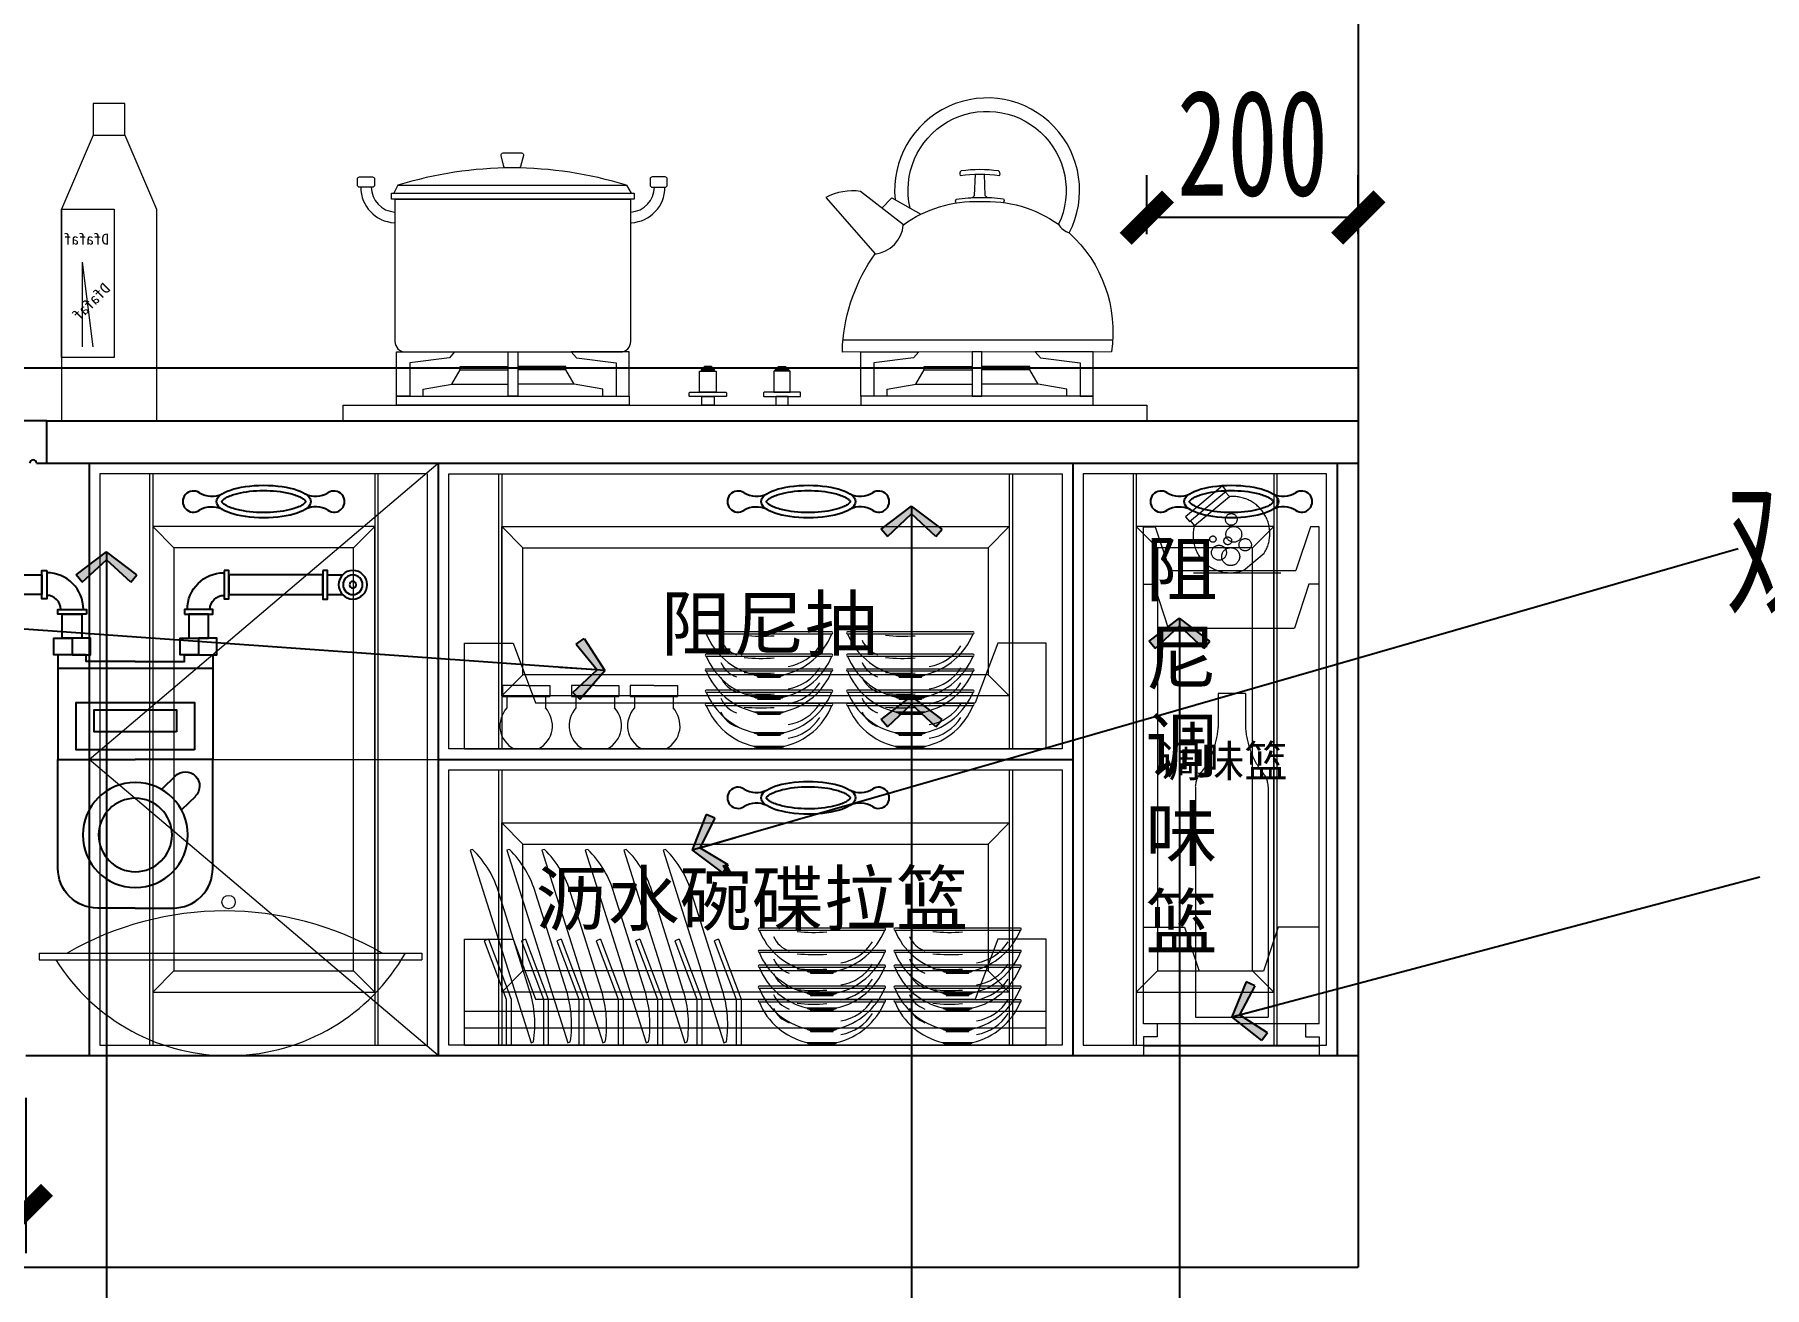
# Model space of a CAD drawing. Header units: millimetres. Extents: x 3104083 to 3173399, y -3165492 to -3044687.
# Drawn here: x 3120496 to 3122132, y -3101017 to -3099832 of the extents above; entities that cross this region are included whole.
import ezdxf

# ---------------------------------------------------------------- set-up
doc = ezdxf.new("R2010")
doc.units = ezdxf.units.MM
doc.header["$LTSCALE"] = 500
doc.header["$MEASUREMENT"] = 0
doc.header["$PDMODE"] = 2
doc.linetypes.add('ACAD_ISO03W100', pattern=[30, 12, -18])
doc.linetypes.add('DASHDOTX2', pattern=[50.8, 25.4, -12.7, 0, -12.7])
doc.layers.get('0').update_dxf_attribs({"linetype": 'CONTINUOUS'})
doc.layers.get('DEFPOINTS').update_dxf_attribs({"linetype": 'CONTINUOUS'})
for name, color, linetype in [('D-节点尺寸', 5, 'CONTINUOUS'), ('W-基础引线', 35, 'CONTINUOUS'), ('ZB_厨柜', 7, 'CONTINUOUS'), ('台面', 4, 'CONTINUOUS'), ('柜体', 2, 'CONTINUOUS')]:
    doc.layers.add(name, color=color, linetype=linetype)
for name, color, linetype, lineweight in [('填充', 47, 'CONTINUOUS', 0), ('墙体', 6, 'CONTINUOUS', 25), ('电器', 85, 'CONTINUOUS', 15), ('辅助线', 252, 'CONTINUOUS', 13)]:
    doc.layers.add(name, color=color, linetype=linetype, lineweight=lineweight)
doc.styles.add('DIM', font='SimSun.ttf', dxfattribs={"width": 0.7})
doc.styles.add('STYLE1', font='SimSun.ttf')
doc.styles.add('ZB_宋体', font='SimSun.ttf', dxfattribs={"height": 80})
doc.dimstyles.new('40', dxfattribs={"dimscale": 40, "dimtxt": 2.5, "dimasz": 1, "dimexe": 1, "dimexo": 1, "dimgap": 0.5, "dimtad": 1, "dimdec": 0, "dimzin": 0, "dimdsep": 46, "dimtxsty": 'DIM', "dimblk": 'ARCHTICK', "dimcen": 0, "dimclrd": 5, "dimclre": 5, "dimclrt": 35, "dimadec": 0, "dimazin": 0, "dimtfac": 0.5, "dimtdec": 0, "dimtix": 1, "dimtmove": 2, "dimatfit": 2, "dimldrblk": 'A', "dimfxl": 0, "dimtolj": 1, "dimtzin": 0, "dimlwd": -1, "dimlwe": -1, "dimarcsym": 0})
doc.dimstyles.new('基础引线', dxfattribs={"dimtxt": 3, "dimasz": 0.7, "dimexe": 2, "dimexo": 6, "dimgap": 1, "dimtad": 1, "dimdec": 0, "dimdsep": 46, "dimtxsty": 'Standard', "dimblk1": 'A', "dimblk2": 'A', "dimsah": 1, "dimcen": 3, "dimdle": 200, "dimclrd": 256, "dimclre": 256, "dimclrt": 2, "dimadec": 0, "dimazin": 0, "dimtfac": 1, "dimtdec": 0, "dimtix": 1, "dimtmove": 1, "dimatfit": 3, "dimldrblk": 'A', "dimfxl": 0, "dimtvp": 1, "dimtolj": 1, "dimtzin": 0, "dimarcsym": 0})

# ---------------------------------------------------------------- blocks, each defined once
blk = doc.blocks.new('双灶具立面')
at = {"layer": '电器'}
for p, q in [((216302.5, -105478.6), (216298.7, -105486.2)), ((216302.5, -105478.6), (216518.5, -105478.6)), ((216518.5, -105478.6), (216523, -105486.2)), ((216299.6, -105491.9), (216299.6, -105626.2)), ((216299.6, -105491.9), (216522.7, -105491.9)), ((216522.7, -105626.2), (216522.7, -105491.9)), ((216760.1, -105500.3), (216769.6, -105490.5)), ((216769.6, -105490.5), (216797, -105506)), ((216723.4, -105624.8), (216977.5, -105624.8)), ((216309.6, -105636.2), (216512.7, -105636.2)), ((216353.3, -105666.7), (216406.6, -105666.7)), ((216469.1, -105666.7), (216415.8, -105666.7)), ((216792.2, -105666.7), (216845.5, -105666.7)), ((216908, -105666.7), (216854.6, -105666.7))]:
    blk.add_line(p, q, dxfattribs=at)
for points in [[(216786.7, -105500.2, -1.405435), (216927.1, -105515.6, 0.16979), (216937.3, -105523.7, 1.338865), (216772.6, -105492.2, 1.385235)], [(216845.6, -105490.4, 0.05089), (216847.7, -105488.5), (216848.5, -105468.2)], [(216859.7, -105490.2, -0.046424), (216857.8, -105488.5), (216857, -105468.2)], [(216780.4, -105516.1), (216739.9, -105484.5, 0.158704), (216707.2, -105490.2), (216753.6, -105543.6)], [(216780.4, -105516.1, -0.168283), (216852.7, -105494.1, -0.168061), (216927.1, -105515.6, -0.168061)], [(216830.5, -105495.4, -0.40785), (216830.5, -105491.8, -0.035387), (216852.7, -105490.2, -0.037521), (216875, -105491.4, -0.40785), (216875, -105495)], [(216937.3, -105523.7, -0.251111), (216977.1, -105636, -0.251111)], [(216977.1, -105636), (216723, -105636.3), (216723, -105629.6, -0.137974), (216753.6, -105543.6)]]:
    blk.add_lwpolyline(points, format="xyb", dxfattribs=at)
for points in [[(216401.9, -105448.1), (216419.3, -105448.1, -0.493574), (216421.3, -105450.7), (216418.5, -105460.8, -0.339069), (216416.6, -105462.3), (216404.4, -105462.3, -0.344102), (216402.5, -105460.8), (216400, -105450.6, -0.487982)], [(216871.4, -105469.5, 0.402537), (216870.3, -105465.1, 0.067385), (216835.2, -105465.1, 0.402537), (216834.1, -105469.5, -0.07149)], [(216266.2, -105470.8), (216278.4, -105470.8, -0.414214), (216280.4, -105472.8), (216280.4, -105478.5, -0.414214), (216278.4, -105480.5), (216266.2, -105480.5, -0.414214), (216264.2, -105478.5), (216264.2, -105472.8, -0.414214)], [(216555.1, -105470.8), (216542.9, -105470.8, 0.414214), (216540.9, -105472.8), (216540.9, -105478.5, 0.414214), (216542.9, -105480.5), (216555.1, -105480.5, 0.414214), (216557.1, -105478.5), (216557.1, -105472.8, 0.414214)], [(216578.9, -105674.3), (216612.1, -105674.3, -0.414214), (216613.1, -105675.3), (216613.1, -105677.5, -0.414214), (216612.1, -105678.5), (216578.9, -105678.5, -0.414214), (216577.9, -105677.5), (216577.9, -105675.3, -0.414214)], [(216682.3, -105674.3), (216649.1, -105674.3, 0.414214), (216648.1, -105675.3), (216648.1, -105677.5, 0.414214), (216649.1, -105678.5), (216682.3, -105678.5, 0.414214), (216683.3, -105677.5), (216683.3, -105675.3, 0.414214)]]:
    blk.add_lwpolyline(points, format="xyb", close=True, dxfattribs=at)
for points in [[(216296.4, -105486.2), (216525.9, -105486.2), (216525.9, -105491.9), (216296.4, -105491.9)], [(216406.6, -105636.2), (216415.8, -105636.2), (216415.8, -105678), (216406.6, -105678)], [(216589.3, -105653.3), (216601.9, -105653.3), (216598.9, -105650), (216592.3, -105650)], [(216672, -105653.3), (216659.3, -105653.3), (216662.3, -105650), (216669, -105650)], [(216854.6, -105636.2), (216845.5, -105636.2), (216845.5, -105678), (216854.6, -105678)], [(216587.8, -105654.3), (216603.4, -105654.3), (216603.4, -105674.3), (216587.8, -105674.3)], [(216589.3, -105654.3), (216601.9, -105654.3), (216601.9, -105653.3), (216589.3, -105653.3)], [(216673.4, -105654.3), (216657.9, -105654.3), (216657.9, -105674.3), (216673.4, -105674.3)], [(216672, -105654.3), (216659.3, -105654.3), (216659.3, -105653.3), (216672, -105653.3)], [(216301.2, -105678), (216521.1, -105678), (216521.1, -105686.5), (216301.2, -105686.5)], [(216589.8, -105678.5), (216601.4, -105678.5), (216601.4, -105686.5), (216589.8, -105686.5)], [(216671.4, -105678.5), (216659.9, -105678.5), (216659.9, -105686.5), (216671.4, -105686.5)], [(216960, -105678), (216740.1, -105678), (216740.1, -105686.5), (216960, -105686.5)], [(216250.6, -105686.5), (217010.6, -105686.5), (217010.6, -105701.4), (216250.6, -105701.4)]]:
    blk.add_lwpolyline(points, close=True, dxfattribs=at)
for points in [[(216301.2, -105678), (216301.2, -105636.2), (216356.1, -105636.2), (216351.2, -105641.7), (216313.6, -105646.5), (216313.6, -105678), (216301.2, -105678)], [(216361.2, -105653), (216361.2, -105650), (216406.6, -105650)], [(216406.6, -105639.9), (216406.6, -105636.2), (216415.8, -105636.2), (216415.8, -105639.9), (216415.8, -105675.8)], [(216461.2, -105653), (216461.2, -105650), (216415.8, -105650)], [(216521.1, -105678), (216521.1, -105636.2), (216466.2, -105636.2), (216471.2, -105641.7), (216508.7, -105646.5), (216508.7, -105678), (216521.1, -105678)], [(216740.1, -105678), (216740.1, -105636.2), (216795, -105636.2), (216790.1, -105641.7), (216752.5, -105646.5), (216752.5, -105678), (216740.1, -105678)], [(216800.1, -105653), (216800.1, -105650), (216845.5, -105650)], [(216854.6, -105639.9), (216854.6, -105636.2), (216845.5, -105636.2), (216845.5, -105639.9), (216845.5, -105675.8)], [(216900.1, -105653), (216900.1, -105650), (216854.6, -105650)], [(216960, -105678), (216960, -105636.2), (216905.1, -105636.2), (216910.1, -105641.7), (216947.6, -105646.5), (216947.6, -105678), (216960, -105678)], [(216326.2, -105678), (216326.2, -105671.5), (216353.3, -105666.7), (216361.2, -105653), (216406.6, -105653)], [(216496.2, -105678), (216496.2, -105671.5), (216469.1, -105666.7), (216461.2, -105653), (216415.8, -105653)], [(216765.1, -105678), (216765.1, -105671.5), (216792.2, -105666.7), (216800.1, -105653), (216845.5, -105653)], [(216935.1, -105678), (216935.1, -105671.5), (216908, -105666.7), (216900.1, -105653), (216854.6, -105653)]]:
    blk.add_lwpolyline(points, dxfattribs=at)
for centre, radius, start, end in [((216410.5, -105827), 364.7, 72.7789, 107.2211), ((216300.8, -105480.6), 33.5, 179.7296, 267.0806), ((216300.8, -105480.5), 23.5, 179.8175, 267.062), ((216521.5, -105480.5), 23.5, 272.938, 0.1825), ((216521.5, -105480.6), 33.5, 272.9194, 0.2704), ((216750, -105513.4), 30.5, 276.759, 354.9341), ((216309.6, -105626.2), 10, 180, 270), ((216512.7, -105626.2), 10, 270, 0)]:
    blk.add_arc(centre, radius, start, end, dxfattribs=at)
blk = doc.blocks.new('182')
at = {"layer": 'ZB_厨柜', "color": 253}
for centre, radius, start, end in [((71329.5, -32480.6), 10, 55.1094, 304.8906), ((71346.9, -32452.8), 22.8, 239.4342, 295.2951), ((71445.2, -32452.8), 22.8, 244.7079, 300.5688), ((71462.5, -32480.6), 10, 234.9056, 124.8807), ((71346.9, -32508.5), 22.8, 64.7049, 120.5658), ((71445.2, -32508.4), 22.8, 59.4372, 115.298)]:
    blk.add_arc(centre, radius, start, end, dxfattribs=at)
blk.add_ellipse((71396, -32480.6), major_axis=(-44.6, 0), ratio=0.345562, dxfattribs=at)
blk.add_open_spline([(71356.4, -32480.6), (71356.4, -32480.6), (71356.4, -32480.7), (71356.4, -32480.8), (71356.5, -32480.9), (71356.7, -32481.3), (71356.8, -32481.5), (71357.3, -32482), (71357.5, -32482.3), (71358.6, -32483.2), (71359.5, -32483.8), (71361.9, -32485.1), (71363.4, -32485.8), (71366.6, -32487), (71368.5, -32487.6), (71372.5, -32488.6), (71374.6, -32489.1), (71380.7, -32490.1), (71384.9, -32490.6), (71393.4, -32491.1), (71397.8, -32491.1), (71406.4, -32490.7), (71410.6, -32490.2), (71418.3, -32489), (71421.8, -32488.1), (71426.8, -32486.5), (71428.6, -32485.8), (71431.5, -32484.4), (71432.7, -32483.7), (71434.2, -32482.6), (71434.6, -32482.2), (71435.2, -32481.5), (71435.4, -32481.2), (71435.6, -32480.9), (71435.6, -32480.8), (71435.7, -32480.6), (71435.7, -32480.6), (71435.7, -32480.6), (71435.7, -32480.5), (71435.6, -32480.4), (71435.6, -32480.2), (71435.3, -32479.9), (71435.2, -32479.7), (71434.7, -32479.2), (71434.5, -32478.9), (71433.4, -32478), (71432.4, -32477.3), (71429.9, -32476), (71428.5, -32475.3), (71425.1, -32474.1), (71423.2, -32473.5), (71419.1, -32472.5), (71416.9, -32472), (71410.7, -32471), (71406.5, -32470.6), (71397.9, -32470.1), (71393.5, -32470.1), (71384.9, -32470.6), (71380.8, -32471.1), (71373.1, -32472.4), (71369.6, -32473.3), (71364.7, -32474.9), (71363.1, -32475.6), (71360.3, -32476.9), (71359.2, -32477.6), (71357.8, -32478.7), (71357.4, -32479.1), (71356.8, -32479.8), (71356.6, -32480), (71356.5, -32480.4), (71356.4, -32480.5), (71356.4, -32480.6), (71356.4, -32480.6), (71356.4, -32480.6)], degree=3, knots=[0, 0, 0, 0, 0.09599, 0.09599, 0.19198, 0.19198, 0.28797, 0.28797, 0.38396, 0.38396, 0.56459, 0.56459, 0.74522, 0.74522, 0.92585, 0.92585, 1.10648, 1.10648, 1.409669, 1.409669, 1.712859, 1.712859, 2.016048, 2.016048, 2.319237, 2.319237, 2.516071, 2.516071, 2.712905, 2.712905, 2.839586, 2.839586, 2.966267, 2.966267, 3.06056, 3.06056, 3.154854, 3.154854, 3.249148, 3.249148, 3.343442, 3.343442, 3.437735, 3.437735, 3.532029, 3.532029, 3.714701, 3.714701, 3.897373, 3.897373, 4.080045, 4.080045, 4.262717, 4.262717, 4.567087, 4.567087, 4.871458, 4.871458, 5.175828, 5.175828, 5.480199, 5.480199, 5.672389, 5.672389, 5.86458, 5.86458, 5.989753, 5.989753, 6.114926, 6.114926, 6.208858, 6.208858, 6.283185, 6.283185, 6.283185, 6.283185], dxfattribs=at)
blk = doc.blocks.new('_ArchTick')
at = {"color": 0, "linetype": 'ByBlock', "const_width": 0.4}
blk.add_lwpolyline([(-0.5, -0.5), (0.5, 0.5)], dxfattribs=at)
blk = doc.blocks.new('*D1538')
at = {"layer": 'D-节点尺寸', "color": 5, "ltscale": 100}
for p, q in [((3120287.8, -3100837.5), (3120287.8, -3100984.3)), ((3120487.8, -3100837.5), (3120487.8, -3100984.3)), ((3120287.8, -3100944.3), (3120487.8, -3100944.3))]:
    blk.add_line(p, q, dxfattribs=at)
at = {"layer": 'DEFPOINTS', "color": 0, "ltscale": 100}
for p in [(3120287.8, -3100797.5), (3120487.8, -3100797.5), (3120487.8, -3100944.3)]:
    blk.add_point(p, dxfattribs=at)
at = {"layer": 'D-节点尺寸', "color": 5, "ltscale": 100, "xscale": 40, "yscale": 40, "zscale": 40, "rotation": 180}
blk.add_blockref('_ArchTick', (3120287.8, -3100944.3), dxfattribs=at)
at = {"layer": 'D-节点尺寸', "color": 5, "ltscale": 100, "xscale": 40, "yscale": 40, "zscale": 40}
blk.add_blockref('_ArchTick', (3120487.8, -3100944.3), dxfattribs=at)
at = {"layer": 'D-节点尺寸', "color": 35, "ltscale": 100, "insert": (3120387.8, -3100874.3), "char_height": 100, "attachment_point": 5, "style": 'DIM'}
blk.add_mtext('\\A1;200', dxfattribs=at)
blk = doc.blocks.new('A')
for p, q in [((-1.435, 1.148), (-1.09, 1.437)), ((-1.09, 1.437), (0, 0)), ((-1.435, 1.148), (-0.369, 0)), ((-0.369, 0), (-2.127, 0)), ((-1.435, -1.148), (-0.369, 0)), ((-1.09, -1.437), (0, 0)), ((-1.435, -1.148), (-1.09, -1.437))]:
    blk.add_line(p, q)
for points in [[(-1.435, 1.148), (-1.09, 1.437), (-0.369, 0), (0, 0)], [(-1.435, -1.148), (-1.09, -1.437), (-0.369, 0), (0, 0)]]:
    blk.add_solid(points)
blk = doc.blocks.new('A$C68F85FAD')
at = {"color": 251}
for p, q in [((4, 226.5), (150.4, 226.5)), ((39.3, 125), (52.4, 112.2)), ((20.4, 105.6), (33.5, 92.9))]:
    blk.add_line(p, q, dxfattribs=at)
for points in [[(17.3, 239.5), (0, 239.5), (0, 255), (17.3, 255)], [(17.3, 239.5), (34.7, 239.5), (34.7, 255), (17.3, 255)], [(137, 239.5), (119.7, 239.5), (119.7, 255), (137, 255)], [(137, 239.5), (154.4, 239.5), (154.4, 255), (137, 255)], [(21.2, 149.7), (133.2, 149.7), (133.2, 194.2), (21.2, 194.2)], [(38.4, 166.7), (116, 166.7), (116, 187.5), (38.4, 187.5)]]:
    blk.add_lwpolyline(points, close=True, dxfattribs=at)
for points in [[(77.2, 233), (30.6, 233), (30.6, 239.5), (4, 239.5), (4, 140.5), (77.2, 140.5)], [(77.2, 233), (123.7, 233), (123.7, 239.5), (150.4, 239.5), (150.4, 140.5), (77.2, 140.5)]]:
    blk.add_lwpolyline(points, dxfattribs=at)
for points in [[(77.2, 0), (41.5, 0, -0.414214), (4, 37.5), (4, 140.5)], [(77.2, 0), (112.9, 0, 0.414214), (150.4, 37.5), (150.4, 140.5)]]:
    blk.add_lwpolyline(points, format="xyb", dxfattribs=at)
for radius in [49.7, 34.7]:
    blk.add_circle((77.2, 69.1), radius, dxfattribs=at)
blk.add_arc((29.9, 115.3), 13.5, 45.6902, 225.6902, dxfattribs=at)
blk = doc.blocks.new('A$C0C50100C')
at = {"color": 251}
for points in [[(4.5, 41.4), (4.5, 14.4), (0, 14.4), (0, 41.4)], [(42, 0), (15, 0), (15, 4.5), (42, 4.5)]]:
    blk.add_lwpolyline(points, close=True, dxfattribs=at)
blk.add_lwpolyline([(42, 0), (15, 0)], dxfattribs=at)
for radius in [34.7, 13.3]:
    blk.add_arc((4.5, 4.5), radius, 0, 90, dxfattribs=at)
blk = doc.blocks.new('A$C724F52B9')
at = {"color": 251}
blk.add_line((16.1, 68.5), (66.1, 68.5), dxfattribs=at)
for points in [[(14.4, 68.5), (67.9, 68.5), (67.9, 78.8), (14.4, 78.8)], [(14.4, 10.3), (67.9, 10.3), (67.9, 0), (14.4, 0)]]:
    blk.add_lwpolyline(points, close=True, dxfattribs=at)
for points in [[(16.1, 52.9), (16.1, 68.5), (66.1, 68.5), (66.1, 10.3), (16.1, 10.3), (16.1, 25.9)], [(16.1, 52.9), (0, 52.9), (0, 25.9), (16.1, 25.9)]]:
    blk.add_lwpolyline(points, dxfattribs=at)
blk.add_arc((-1.3, 39.4), 22.1, 322.2759, 37.7241, dxfattribs=at)
blk = doc.blocks.new('A$C05DC2C78')
at = {"color": 251}
blk.add_lwpolyline([(0, 83.8), (63.9, 83.8), (63.9, 110.8), (0, 110.8)], close=True, dxfattribs=at)
blk.add_lwpolyline([(36.4, 0), (36.4, 0, 0.414214), (45.4, 9), (45.4, 97.2, 0.414214), (36.4, 106.2), (36.4, 106.2, 0.414214), (27.4, 97.2), (27.4, 9, 0.414214)], format="xyb", close=True, dxfattribs=at)
blk.add_circle((36.4, 97.2), 3.41, dxfattribs=at)
blk = doc.blocks.new('A$C54DE3673')
at = {"color": 251}
for points in [[(0, 88.1), (25, 88.1), (25, 106.6), (0, 106.6)], [(88.8, 88.1), (138.8, 88.1), (138.8, 106.6), (88.8, 106.6)]]:
    blk.add_lwpolyline(points, close=True, dxfattribs=at)
at = {"layer": 'ZB_厨柜', "color": 251}
blk.add_blockref('A$C05DC2C78', (25, 0), dxfattribs=at)
blk = doc.blocks.new('A$C32656320')
at = {"color": 251}
for p, q in [((37.5, 22.8), (23.3, 22.8)), ((37.5, 4.2), (23.3, 4.2))]:
    blk.add_line(p, q, dxfattribs=at)
blk.add_lwpolyline([(42, 27), (42, 0), (37.5, 0), (37.5, 27)], close=True, dxfattribs=at)
for radius in [13.5, 9.25, 3.2]:
    blk.add_circle((13.5, 13.5), radius, dxfattribs=at)
blk = doc.blocks.new('A$C3B395FC8')
at = {"color": 251}
blk.add_lwpolyline([(130.8, 4.2), (42, 4.2), (42, 22.8), (130.8, 22.8)], close=True, dxfattribs=at)
at = {"layer": 'ZB_厨柜', "color": 251}
blk.add_blockref('A$C32656320', (0, 0), dxfattribs=at)
blk = doc.blocks.new('A$C2E24691C')
at = {"layer": 'ZB_厨柜', "color": 251}
for points in [[(150.1, 255), (150.1, 277.8), (168.6, 277.8), (168.6, 255)], [(288.3, 255), (288.3, 277.8), (269.8, 277.8), (269.8, 255)]]:
    blk.add_lwpolyline(points, close=True, dxfattribs=at)
for name, p in [('A$C724F52B9', (446.3, 267.1)), ('A$C3B395FC8', (0, 292.1)), ('A$C0C50100C', (130.8, 277.8)), ('A$C54DE3673', (307.5, 208.3)), ('A$C68F85FAD', (142, 0))]:
    blk.add_blockref(name, p, dxfattribs=at)
at = {"layer": 'ZB_厨柜', "color": 251, "xscale": -1}
blk.add_blockref('A$C0C50100C', (307.5, 277.8), dxfattribs=at)
blk = doc.blocks.new('200调味')
at = {"layer": '电器', "color": 45, "linetype": 'DASHDOTX2'}
for p, q in [((9484.2, 5310.6), (9517.1, 5337.9)), ((9517.1, 5337.9), (9513.2, 5342.5)), ((9436, 5309.4), (9446.9, 5309.4)), ((9436, 4839.5), (9436, 5309.4)), ((9446.9, 5309.4), (9460.7, 5268.1)), ((9484.2, 5310.6), (9480.4, 5315.2)), ((9593.7, 5309.4), (9579.9, 5268.1)), ((9602, 5309.4), (9593.7, 5309.4)), ((9602, 4839.5), (9602, 5309.4)), ((9530.4, 5268.2), (9550.1, 5284.6)), ((9460.7, 5268.1), (9579.9, 5268.1)), ((9436, 5255), (9445.6, 5255)), ((9445.6, 5255), (9459.4, 5213.6)), ((9483.1, 5265.9), (9565.8, 5265.9)), ((9592.4, 5255), (9578.6, 5213.6)), ((9602, 5255), (9592.4, 5255)), ((9459.4, 5213.6), (9578.6, 5213.6)), ((9506.5, 5151.9), (9506.5, 5119.6)), ((9532.3, 5151.9), (9506.5, 5151.9)), ((9532.3, 5151.9), (9532.3, 5119.6)), ((9485, 5063.7), (9485, 4846)), ((9553.9, 5063.7), (9553.9, 4846)), ((9436, 4930.9), (9474.8, 4930.9)), ((9474.8, 4930.9), (9488.6, 4889.5)), ((9563.2, 4930.9), (9549.4, 4889.5)), ((9602, 4930.9), (9563.2, 4930.9)), ((9549.4, 4889.5), (9488.6, 4889.5)), ((9485, 4846), (9553.9, 4846)), ((9602, 4839.5), (9436, 4839.5)), ((9436, 4827.2), (9436, 4809.5)), ((9449, 4827.2), (9436, 4827.2)), ((9449, 4839.5), (9449, 4827.2)), ((9589, 4839.5), (9589, 4827.2)), ((9589, 4827.2), (9602, 4827.2)), ((9602, 4827.2), (9602, 4809.5)), ((9619, 4809.5), (9419, 4809.5)), ((9602, 4818.5), (9436, 4818.5))]:
    blk.add_line(p, q, dxfattribs=at)
blk.add_lwpolyline([(9479.3, 5314.3), (9514.3, 5343.4), (9510.5, 5348), (9475.5, 5318.9)], close=True, dxfattribs=at)
for centre, radius in [((9518.9, 5316.3), 5.53), ((9501.5, 5297.7), 3), ((9515.6, 5296.1), 3.69), ((9521.3, 5302.3), 7.47), ((9507.3, 5284.9), 7.09), ((9518.4, 5281.2), 8.49), ((9532.1, 5292.4), 5.83)]:
    blk.add_circle(centre, radius, dxfattribs=at)
for centre, radius, start, end in [((9520.4, 5303), 35, 328.2113, 95.4543), ((9517.8, 5300.9), 35, 163.9, 291.1429), ((9427.7, 5124.9), 79, 324.3078, 356.1641), ((9611.2, 5124.9), 79, 183.8359, 215.6922), ((9506.7, 5062.9), 21.8, 133.0641, 177.7552), ((9532.1, 5062.9), 21.8, 2.2448, 46.9359)]:
    blk.add_arc(centre, radius, start, end, dxfattribs=at)
at = {"layer": '电器', "color": 45, "linetype": 'DASHDOTX2', "insert": (9449.4, 5102.9), "char_height": 30, "width": 300, "attachment_point": 1}
blk.add_mtext('{\\fSimSun|b0|i0|c134|p54;\\C1;调味篮}', dxfattribs=at)
blk = doc.blocks.new('*D1545')
at = {"layer": 'D-节点尺寸', "color": 5, "ltscale": 100}
for p, q in [((3121547.8, -3100021.1), (3121547.8, -3099965.4)), ((3121747.8, -3100021.1), (3121747.8, -3099965.4)), ((3121747.8, -3100005.4), (3121547.8, -3100005.4))]:
    blk.add_line(p, q, dxfattribs=at)
at = {"layer": 'DEFPOINTS', "color": 0, "ltscale": 100}
for p in [(3121547.8, -3100005.4), (3121547.8, -3100061.1), (3121747.8, -3100061.1)]:
    blk.add_point(p, dxfattribs=at)
at = {"layer": 'D-节点尺寸', "color": 5, "ltscale": 100, "xscale": 40, "yscale": 40, "zscale": 40, "rotation": 180}
blk.add_blockref('_ArchTick', (3121547.8, -3100005.4), dxfattribs=at)
at = {"layer": 'D-节点尺寸', "color": 5, "ltscale": 100, "xscale": 40, "yscale": 40, "zscale": 40}
blk.add_blockref('_ArchTick', (3121747.8, -3100005.4), dxfattribs=at)
at = {"layer": 'D-节点尺寸', "color": 35, "ltscale": 100, "insert": (3121647.8, -3099935.4), "char_height": 100, "attachment_point": 5, "style": 'DIM'}
blk.add_mtext('\\A1;200', dxfattribs=at)
blk = doc.blocks.new('rewrw')
at = {"layer": '电器'}
for p, q in [((253496.1, -109474.6), (253614.9, -109474.6)), ((253624.4, -109474.6), (253743.2, -109474.6)), ((253217.7, -109583.3), (253217.7, -109483.3)), ((253217.7, -109483.3), (253263.5, -109483.3)), ((253240.3, -109483.3), (253236.2, -109484.8)), ((253236.2, -109484.8), (253257, -109539.9)), ((253240.3, -109483.3), (253261.6, -109539.9)), ((253263.5, -109483.3), (253284.8, -109539.9)), ((253275.4, -109483.3), (253271.4, -109484.8)), ((253271.4, -109484.8), (253292.2, -109539.9)), ((253275.4, -109483.3), (253296.8, -109539.9)), ((253309, -109483.3), (253304.9, -109484.8)), ((253304.9, -109484.8), (253325.7, -109539.9)), ((253309, -109483.3), (253330.3, -109539.9)), ((253346.2, -109483.3), (253342.1, -109484.8)), ((253342.1, -109484.8), (253362.9, -109539.9)), ((253346.2, -109483.3), (253367.5, -109539.9)), ((253383.4, -109483.3), (253379.3, -109484.8)), ((253379.3, -109484.8), (253400.1, -109539.9)), ((253383.4, -109483.3), (253404.7, -109539.9)), ((253420.6, -109483.3), (253416.5, -109484.8)), ((253416.5, -109484.8), (253437.3, -109539.9)), ((253420.6, -109483.3), (253441.9, -109539.9)), ((253457.8, -109483.3), (253453.7, -109484.8)), ((253453.7, -109484.8), (253474.5, -109539.9)), ((253457.8, -109483.3), (253479.1, -109539.9)), ((253722, -109483.3), (253700.6, -109539.9)), ((253767.7, -109483.3), (253722, -109483.3)), ((253767.7, -109583.3), (253767.7, -109483.3)), ((253496.1, -109495.6), (253614.9, -109495.6)), ((253496.1, -109509.7), (253614.9, -109509.7)), ((253624.4, -109495.6), (253743.2, -109495.6)), ((253624.4, -109509.7), (253743.2, -109509.7)), ((253541.2, -109513.1), (253569.8, -109513.1)), ((253544.6, -109514.3), (253566.4, -109514.3)), ((253544.9, -109515.5), (253566.1, -109515.5)), ((253669.5, -109513.1), (253698.1, -109513.1)), ((253672.9, -109514.3), (253694.7, -109514.3)), ((253673.2, -109515.5), (253694.4, -109515.5)), ((253257, -109539.9), (253257, -109583.3)), ((253261.6, -109539.9), (253261.6, -109583.3)), ((253284.8, -109539.9), (253700.6, -109539.9)), ((253292.2, -109539.9), (253292.2, -109583.3)), ((253296.8, -109539.9), (253296.8, -109583.3)), ((253325.7, -109539.9), (253325.7, -109583.3)), ((253330.3, -109539.9), (253330.3, -109583.3)), ((253362.9, -109539.9), (253362.9, -109583.3)), ((253367.5, -109539.9), (253367.5, -109583.3)), ((253400.1, -109539.9), (253400.1, -109583.3)), ((253404.7, -109539.9), (253404.7, -109583.3)), ((253437.3, -109539.9), (253437.3, -109583.3)), ((253441.9, -109539.9), (253441.9, -109583.3)), ((253474.5, -109539.9), (253474.5, -109583.3)), ((253479.1, -109539.9), (253479.1, -109583.3)), ((253496.1, -109529.5), (253614.9, -109529.5)), ((253496.1, -109542.4), (253614.9, -109542.4)), ((253541.2, -109534.1), (253569.8, -109534.1)), ((253544.6, -109535.3), (253566.4, -109535.3)), ((253544.9, -109536.5), (253566.1, -109536.5)), ((253624.4, -109529.5), (253743.2, -109529.5)), ((253624.4, -109542.4), (253743.2, -109542.4)), ((253669.5, -109534.1), (253698.1, -109534.1)), ((253672.9, -109535.3), (253694.7, -109535.3)), ((253673.2, -109536.5), (253694.4, -109536.5)), ((253767.7, -109551.5), (253217.7, -109551.5)), ((253541.2, -109548.2), (253569.8, -109548.2)), ((253544.6, -109549.4), (253566.4, -109549.4)), ((253544.9, -109550.6), (253566.1, -109550.6)), ((253669.5, -109548.2), (253698.1, -109548.2)), ((253672.9, -109549.4), (253694.7, -109549.4)), ((253673.2, -109550.6), (253694.4, -109550.6)), ((253217.7, -109567), (253767.7, -109567)), ((253541.2, -109568), (253569.8, -109568)), ((253544.6, -109569.2), (253566.4, -109569.2)), ((253544.9, -109570.4), (253566.1, -109570.4)), ((253669.5, -109568), (253698.1, -109568)), ((253672.9, -109569.2), (253694.7, -109569.2)), ((253673.2, -109570.4), (253694.4, -109570.4)), ((253217.7, -109583.3), (253767.7, -109583.3)), ((253541.2, -109580.9), (253569.8, -109580.9)), ((253544.6, -109582.1), (253566.4, -109582.1)), ((253544.9, -109583.3), (253566.1, -109583.3)), ((253669.5, -109580.9), (253698.1, -109580.9)), ((253672.9, -109582.1), (253694.7, -109582.1)), ((253673.2, -109583.3), (253694.4, -109583.3))]:
    blk.add_line(p, q, dxfattribs=at)
at = {"layer": '电器', "ltscale": 4}
for points in [[(253279.2, -109531.7), (253250.3, -109440.3, 0.131951), (253225.2, -109398.4), (253222.9, -109399.1), (253280.5, -109581.1), (253282.8, -109580.4, 0.113943)], [(253314, -109531.7), (253285, -109440.3, 0.131951), (253260, -109398.4), (253257.7, -109399.1), (253315.3, -109581.1), (253317.6, -109580.4, 0.113943)], [(253347.1, -109531.7), (253318.2, -109440.3, 0.131951), (253293.1, -109398.4), (253290.8, -109399.1), (253348.4, -109581.1), (253350.7, -109580.4, 0.113943)], [(253388.1, -109531.7), (253359.1, -109440.3, 0.131951), (253334.1, -109398.4), (253331.8, -109399.1), (253389.4, -109581.1), (253391.7, -109580.4, 0.113943)], [(253424.5, -109531.7), (253395.6, -109440.3, 0.131951), (253370.6, -109398.4), (253368.2, -109399.1), (253425.9, -109581.1), (253428.2, -109580.4, 0.113943)], [(253461.6, -109531.7), (253432.7, -109440.3, 0.131951), (253407.6, -109398.4), (253405.3, -109399.1), (253462.9, -109581.1), (253465.2, -109580.4, 0.113943)]]:
    blk.add_lwpolyline(points, format="xyb", close=True, dxfattribs=at)
at = {"layer": '电器'}
for points in [[(253566.1, -109515.5, 0.33417), (253566.1, -109514.3, 0.171989), (253569.8, -109513.1, 0.243335), (253614.9, -109474.6, 1), (253614.9, -109472.8), (253496.1, -109472.8, 1), (253496.1, -109474.6, 0.243335), (253541.2, -109513.1, 0.171989), (253544.9, -109514.3, 0.33417), (253544.9, -109515.5)], [(253694.4, -109515.5, 0.33417), (253694.4, -109514.3, 0.171989), (253698.1, -109513.1, 0.243335), (253743.2, -109474.6, 1), (253743.2, -109472.8), (253624.4, -109472.8, 1), (253624.4, -109474.6, 0.243335), (253669.5, -109513.1, 0.171989), (253673.2, -109514.3, 0.33417), (253673.2, -109515.5)], [(253566.1, -109536.5, 0.33417), (253566.1, -109535.3, 0.171989), (253569.8, -109534.1, 0.243335), (253614.9, -109495.6, 1), (253614.9, -109493.8), (253496.1, -109493.8, 1), (253496.1, -109495.6, 0.243335), (253541.2, -109534.1, 0.171989), (253544.9, -109535.3, 0.33417), (253544.9, -109536.5)], [(253694.4, -109536.5, 0.33417), (253694.4, -109535.3, 0.171989), (253698.1, -109534.1, 0.243335), (253743.2, -109495.6, 1), (253743.2, -109493.8), (253624.4, -109493.8, 1), (253624.4, -109495.6, 0.243335), (253669.5, -109534.1, 0.171989), (253673.2, -109535.3, 0.33417), (253673.2, -109536.5)], [(253566.1, -109550.6, 0.33417), (253566.1, -109549.4, 0.171989), (253569.8, -109548.2, 0.243335), (253614.9, -109509.7, 1), (253614.9, -109507.9), (253496.1, -109507.9, 1), (253496.1, -109509.7, 0.243335), (253541.2, -109548.2, 0.171989), (253544.9, -109549.4, 0.33417), (253544.9, -109550.6)], [(253694.4, -109550.6, 0.33417), (253694.4, -109549.4, 0.171989), (253698.1, -109548.2, 0.243335), (253743.2, -109509.7, 1), (253743.2, -109507.9), (253624.4, -109507.9, 1), (253624.4, -109509.7, 0.243335), (253669.5, -109548.2, 0.171989), (253673.2, -109549.4, 0.33417), (253673.2, -109550.6)], [(253566.1, -109570.4, 0.33417), (253566.1, -109569.2, 0.171989), (253569.8, -109568, 0.243335), (253614.9, -109529.5, 1), (253614.9, -109527.7), (253496.1, -109527.7, 1), (253496.1, -109529.5, 0.243335), (253541.2, -109568, 0.171989), (253544.9, -109569.2, 0.33417), (253544.9, -109570.4)], [(253566.1, -109583.3, 0.33417), (253566.1, -109582.1, 0.171989), (253569.8, -109580.9, 0.243335), (253614.9, -109542.4, 1), (253614.9, -109540.6), (253496.1, -109540.6, 1), (253496.1, -109542.4, 0.243335), (253541.2, -109580.9, 0.171989), (253544.9, -109582.1, 0.33417), (253544.9, -109583.3)], [(253694.4, -109570.4, 0.33417), (253694.4, -109569.2, 0.171989), (253698.1, -109568, 0.243335), (253743.2, -109529.5, 1), (253743.2, -109527.7), (253624.4, -109527.7, 1), (253624.4, -109529.5, 0.243335), (253669.5, -109568, 0.171989), (253673.2, -109569.2, 0.33417), (253673.2, -109570.4)], [(253694.4, -109583.3, 0.33417), (253694.4, -109582.1, 0.171989), (253698.1, -109580.9, 0.243335), (253743.2, -109542.4, 1), (253743.2, -109540.6), (253624.4, -109540.6, 1), (253624.4, -109542.4, 0.243335), (253669.5, -109580.9, 0.171989), (253673.2, -109582.1, 0.33417), (253673.2, -109583.3)]]:
    blk.add_lwpolyline(points, format="xyb", dxfattribs=at)
for centre, radius, start, end in [((253548.3, -109306), 170.8, 264.5333, 273.9987), ((253676.6, -109306), 170.8, 264.5333, 273.9987), ((253533.3, -109470.2), 25.7, 204.0311, 250.0978), ((253566.5, -109462.5), 43.6, 279.2066, 327.6891), ((253661.7, -109470.2), 25.7, 204.0311, 250.0978), ((253694.8, -109462.5), 43.6, 279.2066, 327.6891), ((253533.3, -109491.2), 25.7, 204.0311, 250.0978), ((253548.3, -109327), 170.8, 264.5333, 273.9987), ((253566.5, -109483.5), 43.6, 279.2066, 327.6891), ((253661.7, -109491.2), 25.7, 204.0311, 250.0978), ((253676.6, -109327), 170.8, 264.5333, 273.9987), ((253694.8, -109483.5), 43.6, 279.2066, 327.6891), ((253533.3, -109505.2), 25.7, 204.0311, 250.0978), ((253548.3, -109341.1), 170.8, 264.5333, 273.9987), ((253555.9, -109504.9), 13.3, 314.8723, 321.8208), ((253566.5, -109497.6), 43.6, 279.2066, 327.6891), ((253661.7, -109505.2), 25.7, 204.0311, 250.0978), ((253676.6, -109341.1), 170.8, 264.5333, 273.9987), ((253684.2, -109504.9), 13.3, 314.8723, 321.8208), ((253694.8, -109497.6), 43.6, 279.2066, 327.6891), ((253533.3, -109525.1), 25.7, 204.0311, 250.0978), ((253548.3, -109360.9), 170.8, 264.5333, 273.9987), ((253555.9, -109525.9), 13.3, 314.8723, 321.8208), ((253566.5, -109517.4), 43.6, 279.2066, 327.6891), ((253661.7, -109525.1), 25.7, 204.0311, 250.0978), ((253676.6, -109360.9), 170.8, 264.5333, 273.9987), ((253684.2, -109525.9), 13.3, 314.8723, 321.8208), ((253694.8, -109517.4), 43.6, 279.2066, 327.6891), ((253533.3, -109538), 25.7, 204.0311, 250.0978), ((253548.3, -109373.8), 170.8, 264.5333, 273.9987), ((253555.9, -109540), 13.3, 314.8723, 321.8208), ((253566.5, -109530.3), 43.6, 279.2066, 327.6891), ((253661.7, -109538), 25.7, 204.0311, 250.0978), ((253676.6, -109373.8), 170.8, 264.5333, 273.9987), ((253684.2, -109540), 13.3, 314.8723, 321.8208), ((253694.8, -109530.3), 43.6, 279.2066, 327.6891), ((253555.9, -109559.9), 13.3, 314.8723, 321.8208), ((253684.2, -109559.9), 13.3, 314.8723, 321.8208), ((253555.9, -109572.7), 13.3, 314.8723, 321.8208), ((253684.2, -109572.7), 13.3, 314.8723, 321.8208)]:
    blk.add_arc(centre, radius, start, end, dxfattribs=at)
blk = doc.blocks.new('tgege')
at = {"layer": '电器'}
for p, q in [((253446.2, -109738), (253565, -109738)), ((253579.7, -109738), (253698.5, -109738)), ((253217.7, -109846.7), (253217.7, -109746.7)), ((253217.7, -109746.7), (253263.5, -109746.7)), ((253263.5, -109746.7), (253284.8, -109803.3)), ((253722, -109746.7), (253700.6, -109803.3)), ((253767.7, -109746.7), (253722, -109746.7)), ((253767.7, -109846.7), (253767.7, -109746.7)), ((253446.2, -109759), (253565, -109759)), ((253579.7, -109759), (253698.5, -109759)), ((253275.9, -109786.9), (253253.4, -109786.9)), ((253253.4, -109786.9), (253253.4, -109797.3)), ((253275.9, -109786.9), (253298.3, -109786.9)), ((253298.3, -109786.9), (253298.3, -109797.3)), ((253341.2, -109786.9), (253318.7, -109786.9)), ((253318.7, -109786.9), (253318.7, -109797.3)), ((253341.2, -109786.9), (253363.6, -109786.9)), ((253363.6, -109786.9), (253363.6, -109797.3)), ((253396.6, -109786.9), (253374.1, -109786.9)), ((253374.1, -109786.9), (253374.1, -109797.3)), ((253396.6, -109786.9), (253419, -109786.9)), ((253419, -109786.9), (253419, -109797.3)), ((253446.2, -109773.1), (253565, -109773.1)), ((253491.3, -109776.5), (253519.9, -109776.5)), ((253494.6, -109777.7), (253516.5, -109777.7)), ((253495, -109778.9), (253516.2, -109778.9)), ((253579.7, -109773.1), (253698.5, -109773.1)), ((253624.8, -109776.5), (253653.4, -109776.5)), ((253628.2, -109777.7), (253650, -109777.7)), ((253628.5, -109778.9), (253649.7, -109778.9)), ((253253.4, -109797.3), (253298.3, -109797.3)), ((253257.6, -109797.3), (253257.6, -109808)), ((253284.8, -109803.3), (253700.6, -109803.3)), ((253294.1, -109797.3), (253294.1, -109808)), ((253318.7, -109797.3), (253363.6, -109797.3)), ((253322.9, -109797.3), (253322.9, -109808)), ((253359.4, -109797.3), (253359.4, -109808)), ((253374.1, -109797.3), (253419, -109797.3)), ((253378.3, -109797.3), (253378.3, -109808)), ((253414.8, -109797.3), (253414.8, -109808)), ((253446.2, -109793), (253565, -109793)), ((253491.3, -109797.5), (253519.9, -109797.5)), ((253494.6, -109798.7), (253516.5, -109798.7)), ((253495, -109799.9), (253516.2, -109799.9)), ((253579.7, -109793), (253698.5, -109793)), ((253624.8, -109797.5), (253653.4, -109797.5)), ((253628.2, -109798.7), (253650, -109798.7)), ((253628.5, -109799.9), (253649.7, -109799.9)), ((253446.2, -109805.8), (253565, -109805.8)), ((253491.3, -109811.6), (253519.9, -109811.6)), ((253494.6, -109812.8), (253516.5, -109812.8)), ((253495, -109814), (253516.2, -109814)), ((253579.7, -109805.8), (253698.5, -109805.8)), ((253624.8, -109811.6), (253653.4, -109811.6)), ((253628.2, -109812.8), (253650, -109812.8)), ((253628.5, -109814), (253649.7, -109814)), ((253491.3, -109831.4), (253519.9, -109831.4)), ((253494.6, -109832.6), (253516.5, -109832.6)), ((253495, -109833.8), (253516.2, -109833.8)), ((253624.8, -109831.4), (253653.4, -109831.4)), ((253628.2, -109832.6), (253650, -109832.6)), ((253628.5, -109833.8), (253649.7, -109833.8)), ((253217.7, -109846.7), (253767.7, -109846.7)), ((253264.2, -109846.7), (253287.5, -109846.7)), ((253329.5, -109846.7), (253352.8, -109846.7)), ((253384.9, -109846.7), (253408.2, -109846.7)), ((253491.3, -109844.3), (253519.9, -109844.3)), ((253494.6, -109845.5), (253516.5, -109845.5)), ((253495, -109846.7), (253516.2, -109846.7)), ((253624.8, -109844.3), (253653.4, -109844.3)), ((253628.2, -109845.5), (253650, -109845.5)), ((253628.5, -109846.7), (253649.7, -109846.7))]:
    blk.add_line(p, q, dxfattribs=at)
for points in [[(253516.2, -109778.9, 0.33417), (253516.2, -109777.7, 0.171989), (253519.9, -109776.5, 0.243335), (253565, -109738, 1), (253565, -109736.2), (253446.2, -109736.2, 1), (253446.2, -109738, 0.243335), (253491.3, -109776.5, 0.171989), (253495, -109777.7, 0.33417), (253495, -109778.9)], [(253649.7, -109778.9, 0.33417), (253649.7, -109777.7, 0.171989), (253653.4, -109776.5, 0.243335), (253698.5, -109738, 1), (253698.5, -109736.2), (253579.7, -109736.2, 1), (253579.7, -109738, 0.243335), (253624.8, -109776.5, 0.171989), (253628.5, -109777.7, 0.33417), (253628.5, -109778.9)], [(253516.2, -109799.9, 0.33417), (253516.2, -109798.7, 0.171989), (253519.9, -109797.5, 0.243335), (253565, -109759, 1), (253565, -109757.2), (253446.2, -109757.2, 1), (253446.2, -109759, 0.243335), (253491.3, -109797.5, 0.171989), (253495, -109798.7, 0.33417), (253495, -109799.9)], [(253516.2, -109814, 0.33417), (253516.2, -109812.8, 0.171989), (253519.9, -109811.6, 0.243335), (253565, -109773.1, 1), (253565, -109771.3), (253446.2, -109771.3, 1), (253446.2, -109773.1, 0.243335), (253491.3, -109811.6, 0.171989), (253495, -109812.8, 0.33417), (253495, -109814)], [(253649.7, -109799.9, 0.33417), (253649.7, -109798.7, 0.171989), (253653.4, -109797.5, 0.243335), (253698.5, -109759, 1), (253698.5, -109757.2), (253579.7, -109757.2, 1), (253579.7, -109759, 0.243335), (253624.8, -109797.5, 0.171989), (253628.5, -109798.7, 0.33417), (253628.5, -109799.9)], [(253649.7, -109814, 0.33417), (253649.7, -109812.8, 0.171989), (253653.4, -109811.6, 0.243335), (253698.5, -109773.1, 1), (253698.5, -109771.3), (253579.7, -109771.3, 1), (253579.7, -109773.1, 0.243335), (253624.8, -109811.6, 0.171989), (253628.5, -109812.8, 0.33417), (253628.5, -109814)], [(253516.2, -109833.8, 0.33417), (253516.2, -109832.6, 0.171989), (253519.9, -109831.4, 0.243335), (253565, -109793, 1), (253565, -109791.2), (253446.2, -109791.2, 1), (253446.2, -109793, 0.243335), (253491.3, -109831.4, 0.171989), (253495, -109832.6, 0.33417), (253495, -109833.8)], [(253516.2, -109846.7, 0.33417), (253516.2, -109845.5, 0.171989), (253519.9, -109844.3, 0.243335), (253565, -109805.8, 1), (253565, -109804), (253446.2, -109804, 1), (253446.2, -109805.8, 0.243335), (253491.3, -109844.3, 0.171989), (253495, -109845.5, 0.33417), (253495, -109846.7)], [(253649.7, -109833.8, 0.33417), (253649.7, -109832.6, 0.171989), (253653.4, -109831.4, 0.243335), (253698.5, -109793, 1), (253698.5, -109791.2), (253579.7, -109791.2, 1), (253579.7, -109793, 0.243335), (253624.8, -109831.4, 0.171989), (253628.5, -109832.6, 0.33417), (253628.5, -109833.8)], [(253649.7, -109846.7, 0.33417), (253649.7, -109845.5, 0.171989), (253653.4, -109844.3, 0.243335), (253698.5, -109805.8, 1), (253698.5, -109804), (253579.7, -109804, 1), (253579.7, -109805.8, 0.243335), (253624.8, -109844.3, 0.171989), (253628.5, -109845.5, 0.33417), (253628.5, -109846.7)]]:
    blk.add_lwpolyline(points, format="xyb", dxfattribs=at)
for centre, radius, start, end in [((253498.4, -109569.4), 170.8, 264.5333, 273.9987), ((253631.9, -109569.4), 170.8, 264.5333, 273.9987), ((253483.4, -109733.6), 25.7, 204.0311, 250.0978), ((253516.6, -109725.9), 43.6, 279.2066, 327.6891), ((253617, -109733.6), 25.7, 204.0311, 250.0978), ((253650.1, -109725.9), 43.6, 279.2066, 327.6891), ((253483.4, -109754.6), 25.7, 204.0311, 250.0978), ((253498.4, -109590.4), 170.8, 264.5333, 273.9987), ((253516.6, -109746.9), 43.6, 279.2066, 327.6891), ((253617, -109754.6), 25.7, 204.0311, 250.0978), ((253631.9, -109590.4), 170.8, 264.5333, 273.9987), ((253650.1, -109746.9), 43.6, 279.2066, 327.6891), ((253483.4, -109768.6), 25.7, 204.0311, 250.0978), ((253498.4, -109604.5), 170.8, 264.5333, 273.9987), ((253506, -109768.3), 13.3, 314.8723, 321.8208), ((253516.6, -109761), 43.6, 279.2066, 327.6891), ((253617, -109768.6), 25.7, 204.0311, 250.0978), ((253631.9, -109604.5), 170.8, 264.5333, 273.9987), ((253639.5, -109768.3), 13.3, 314.8723, 321.8208), ((253650.1, -109761), 43.6, 279.2066, 327.6891), ((253483.4, -109788.5), 25.7, 204.0311, 250.0978), ((253498.4, -109624.3), 170.8, 264.5333, 273.9987), ((253506, -109789.3), 13.3, 314.8723, 321.8208), ((253516.6, -109780.8), 43.6, 279.2066, 327.6891), ((253617, -109788.5), 25.7, 204.0311, 250.0978), ((253631.9, -109624.3), 170.8, 264.5333, 273.9987), ((253639.5, -109789.3), 13.3, 314.8723, 321.8208), ((253650.1, -109780.8), 43.6, 279.2066, 327.6891), ((253275.9, -109824.8), 24.8, 137.3324, 241.9019), ((253275.9, -109824.8), 24.8, 298.0981, 42.6676), ((253341.2, -109824.8), 24.8, 137.3324, 241.9019), ((253341.2, -109824.8), 24.8, 298.0981, 42.6676), ((253396.6, -109824.8), 24.8, 137.3324, 241.9019), ((253396.6, -109824.8), 24.8, 298.0981, 42.6676), ((253483.4, -109801.4), 25.7, 204.0311, 250.0978), ((253498.4, -109637.2), 170.8, 264.5333, 273.9987), ((253506, -109803.4), 13.3, 314.8723, 321.8208), ((253516.6, -109793.7), 43.6, 279.2066, 327.6891), ((253617, -109801.4), 25.7, 204.0311, 250.0978), ((253631.9, -109637.2), 170.8, 264.5333, 273.9987), ((253639.5, -109803.4), 13.3, 314.8723, 321.8208), ((253650.1, -109793.7), 43.6, 279.2066, 327.6891), ((253506, -109823.3), 13.3, 314.8723, 321.8208), ((253639.5, -109823.3), 13.3, 314.8723, 321.8208), ((253506, -109836.1), 13.3, 314.8723, 321.8208), ((253639.5, -109836.1), 13.3, 314.8723, 321.8208)]:
    blk.add_arc(centre, radius, start, end, dxfattribs=at)

msp = doc.modelspace()

# ---------------------------------------------------------------- linework, layer by layer
at = {"layer": '台面'}
for p, q in [((3119907.755, -3100147.541), (3121747.755, -3100147.541)), ((3120507.755, -3100197.541), (3119927.755, -3100197.541)), ((3120507.755, -3100237.541), (3120507.755, -3100197.541)), ((3120507.755, -3100197.541), (3121747.755, -3100197.541)), ((3120498.021, -3100237.541), (3120507.755, -3100237.541)), ((3120507.755, -3100237.541), (3121747.755, -3100237.541))]:
    msp.add_line(p, q, dxfattribs=at)
msp.add_arc((3120494.709, -3100237.857), 3.327, 5.454106, 174.545894, dxfattribs=at)
at = {"layer": '墙体'}
for p in [(3121747.755, -3098547.541), (3119907.755, -3100997.541)]:
    msp.add_line(p, (3121747.755, -3100997.541), dxfattribs=at)
at = {"layer": '柜体'}
for p, q in [((3120547.755, -3100237.541), (3120547.755, -3100797.541)), ((3120877.755, -3100237.541), (3120877.755, -3100797.541)), ((3121477.755, -3100237.541), (3121477.755, -3100797.541)), ((3121727.755, -3100237.541), (3121727.755, -3100797.541)), ((3120877.755, -3100517.541), (3121477.755, -3100517.541)), ((3120487.755, -3100797.541), (3121747.755, -3100797.541))]:
    msp.add_line(p, q, dxfattribs=at)
at = {"layer": '电器'}
for p, q in [((3120551.395, -3099897.541), (3120551.395, -3099927.541)), ((3120581.395, -3099897.541), (3120551.395, -3099897.541)), ((3120581.395, -3099927.541), (3120581.395, -3099897.541)), ((3120551.395, -3099927.541), (3120521.395, -3099997.541)), ((3120551.395, -3099927.541), (3120581.395, -3099927.541)), ((3120581.395, -3099927.541), (3120611.395, -3099997.541)), ((3120521.395, -3099997.541), (3120571.395, -3099997.541)), ((3120521.395, -3100137.541), (3120521.395, -3099997.541)), ((3120521.395, -3099997.541), (3120521.395, -3100197.541)), ((3120571.395, -3099997.541), (3120571.395, -3100137.541)), ((3120611.395, -3099997.541), (3120611.395, -3100197.541)), ((3120551.395, -3100127.541), (3120541.395, -3100047.541)), ((3120541.395, -3100127.541), (3120541.395, -3100047.541)), ((3120571.395, -3100137.541), (3120521.395, -3100137.541)), ((3120521.395, -3100197.541), (3120571.395, -3100197.541)), ((3120611.395, -3100197.541), (3120561.395, -3100197.541)), ((3120500.382, -3100700.549), (3120500.382, -3100707.152)), ((3120500.382, -3100700.549), (3120862.136, -3100700.549)), ((3120862.136, -3100700.549), (3120862.136, -3100707.152)), ((3120500.382, -3100707.152), (3120862.136, -3100707.152))]:
    msp.add_line(p, q, dxfattribs=at)
msp.add_circle((3120679.59, -3100652.375), 6.306, dxfattribs=at)
for centre, radius, start, end in [((3120675.745, -3100959.759), 298.929, 60.126492, 119.873508), ((3120679.518, -3100605.045), 192.534, 212.028005, 330.261864)]:
    msp.add_arc(centre, radius, start, end, dxfattribs=at)
at = {"layer": '辅助线', "linetype": 'ACAD_ISO03W100'}
for p, q in [((3120547.755, -3100517.541), (3120877.755, -3100237.541)), ((3120877.755, -3100797.541), (3120547.755, -3100517.541)), ((3120547.755, -3100517.541), (3120877.755, -3100517.541))]:
    msp.add_line(p, q, dxfattribs=at)
at = {"layer": '辅助线', "color": 250}
for p, q in [((3120604.755, -3100247.541), (3120604.755, -3100787.541)), ((3120820.755, -3100247.541), (3120820.755, -3100787.541)), ((3120934.755, -3100247.541), (3120934.755, -3100507.541)), ((3121420.755, -3100247.541), (3121420.755, -3100507.541)), ((3121534.755, -3100247.541), (3121534.755, -3100787.541)), ((3121670.755, -3100247.541), (3121670.755, -3100787.541)), ((3120934.755, -3100527.541), (3120934.755, -3100787.541)), ((3121420.755, -3100527.541), (3121420.755, -3100787.541))]:
    msp.add_line(p, q, dxfattribs=at)
at = {"layer": '辅助线', "color": 252}
for p, q in [((3120607.755, -3100247.541), (3120607.755, -3100787.541)), ((3120817.755, -3100247.541), (3120817.755, -3100787.541)), ((3120937.755, -3100247.541), (3120937.755, -3100507.541)), ((3121417.755, -3100247.541), (3121417.755, -3100507.541)), ((3121537.755, -3100247.541), (3121537.755, -3100787.541)), ((3121667.755, -3100247.541), (3121667.755, -3100787.541)), ((3120607.755, -3100297.541), (3120627.755, -3100317.541)), ((3120817.755, -3100297.541), (3120797.755, -3100317.541)), ((3120937.755, -3100297.541), (3120957.755, -3100317.541)), ((3121417.755, -3100297.541), (3121397.755, -3100317.541)), ((3121537.755, -3100297.541), (3121557.755, -3100317.541)), ((3121667.755, -3100297.541), (3121647.755, -3100317.541)), ((3120957.755, -3100437.541), (3120937.755, -3100457.541)), ((3121397.755, -3100437.541), (3121417.755, -3100457.541)), ((3120937.755, -3100527.541), (3120937.755, -3100787.541)), ((3121417.755, -3100527.541), (3121417.755, -3100787.541)), ((3120937.755, -3100577.541), (3120957.755, -3100597.541)), ((3121417.755, -3100577.541), (3121397.755, -3100597.541)), ((3120627.755, -3100717.541), (3120607.755, -3100737.541)), ((3120797.755, -3100717.541), (3120817.755, -3100737.541)), ((3120957.755, -3100717.541), (3120937.755, -3100737.541)), ((3121397.755, -3100717.541), (3121417.755, -3100737.541)), ((3121557.755, -3100717.541), (3121537.755, -3100737.541)), ((3121647.755, -3100717.541), (3121667.755, -3100737.541))]:
    msp.add_line(p, q, dxfattribs=at)
at = {"layer": '辅助线', "color": 250}
for points in [[(3120557.755, -3100787.541), (3120867.755, -3100787.541), (3120867.755, -3100247.541), (3120557.755, -3100247.541)], [(3121467.755, -3100507.541), (3120887.755, -3100507.541), (3120887.755, -3100247.541), (3121467.755, -3100247.541)], [(3121487.755, -3100787.541), (3121717.755, -3100787.541), (3121717.755, -3100247.541), (3121487.755, -3100247.541)], [(3121467.755, -3100787.541), (3120887.755, -3100787.541), (3120887.755, -3100527.541), (3121467.755, -3100527.541)]]:
    msp.add_lwpolyline(points, close=True, dxfattribs=at)
at = {"layer": '辅助线', "color": 252}
for points in [[(3120607.755, -3100737.541), (3120817.755, -3100737.541), (3120817.755, -3100297.541), (3120607.755, -3100297.541)], [(3121417.755, -3100457.541), (3120937.755, -3100457.541), (3120937.755, -3100297.541), (3121417.755, -3100297.541)], [(3121537.755, -3100737.541), (3121667.755, -3100737.541), (3121667.755, -3100297.541), (3121537.755, -3100297.541)], [(3120627.755, -3100717.541), (3120797.755, -3100717.541), (3120797.755, -3100317.541), (3120627.755, -3100317.541)], [(3121397.755, -3100437.541), (3120957.755, -3100437.541), (3120957.755, -3100317.541), (3121397.755, -3100317.541)], [(3121557.755, -3100717.541), (3121647.755, -3100717.541), (3121647.755, -3100317.541), (3121557.755, -3100317.541)], [(3121417.755, -3100737.541), (3120937.755, -3100737.541), (3120937.755, -3100577.541), (3121417.755, -3100577.541)], [(3121397.755, -3100717.541), (3120957.755, -3100717.541), (3120957.755, -3100597.541), (3121397.755, -3100597.541)]]:
    msp.add_lwpolyline(points, close=True, dxfattribs=at)

# ---------------------------------------------------------------- block references
at = {"layer": 'ZB_厨柜', "color": 253}
for name, p in [('双灶具立面', (2904537.174, -2994496.174)), ('182', (3049316.722, -3067793.246)), ('182', (3049831.722, -3067793.246)), ('182', (3050231.722, -3067793.246)), ('182', (3049831.722, -3068073.246))]:
    msp.add_blockref(name, p, dxfattribs=at)
at = {"layer": 'ZB_厨柜', "color": 253, "xscale": -1}
msp.add_blockref('A$C2E24691C', (3120810.529, -3100658.082), dxfattribs=at)
at = {"layer": '填充'}
msp.add_blockref('200调味', (3112108.748, -3105607.056), dxfattribs=at)
at = {"layer": '柜体'}
for name, p in [('tgege', (2867685.023, -2990660.838)), ('rewrw', (2867685.023, -2991204.24))]:
    msp.add_blockref(name, p, dxfattribs=at)

# ---------------------------------------------------------------- texts
at = {"layer": 'D-节点尺寸', "color": 35, "ltscale": 100, "insert": (3122494.943, -3100407.975), "char_height": 100, "attachment_point": 5, "style": 'DIM'}
msp.add_mtext_dynamic_manual_height_columns('\\pi251.18;  双湾镀铬三边沥水碗碟拉篮\\P\\pi0;配阻尼滑轨', width=3985.66937, gutter_width=400, heights=[0], dxfattribs=at)
at = {"layer": 'ZB_厨柜', "char_height": 50, "attachment_point": 1, "style": 'ZB_宋体'}
for s, insert, width in [('{\\fSimSun|b0|i0|c134|p54;阻尼调味篮}', (3121546.53, -3100312.74), 59.45387), ('{\\fSimSun|b0|i0|c134|p54;阻尼抽}', (3121088.237, -3100364.087), 537.5727), ('{\\fSimSun|b0|i0|c134|p54;沥水碗碟拉篮}', (3120969.689, -3100624.087), 537.5727)]:
    msp.add_mtext(s, dxfattribs=dict(at, insert=insert, width=width))
at = {"layer": '电器', "style": 'STYLE1', "text_generation_flag": 2}
msp.add_text('Dfafaf', height=10.368, dxfattribs=at).set_placement((3120566.287, -3100030.915))
msp.add_text('Dfafaf', height=10.368, rotation=45, dxfattribs=at).set_placement((3120568.454, -3100073.539))

# ---------------------------------------------------------------- dimensions: what is measured, and where the dimension line sits
at = {"layer": 'D-节点尺寸', "color": 251, "ltscale": 100}
for base, p1, p2, picture, middle in [((3121547.755, -3100005.402), (3121747.755, -3100061.069), (3121547.755, -3100061.069), '*D1545', (3121647.755, -3099935.402)), ((3120487.755, -3100944.303), (3120287.755, -3100797.541), (3120487.755, -3100797.541), '*D1538', (3120387.755, -3100874.303))]:
    dim = msp.add_linear_dim(base=base, p1=p1, p2=p2, dimstyle='40', dxfattribs=at)
    dim.commit()
    dim.dimension.update_dxf_attribs({"geometry": picture, "text_midpoint": middle})

# ---------------------------------------------------------------- leaders
at = {"layer": 'W-基础引线'}
for points in [[(3121325.433, -3100278.115), (3121325.433, -3101661.117), (3121392.038, -3101661.117)], [(3121035.322, -3100433.551), (3119135.511, -3100298.494)], [(3120564.02, -3100321.398), (3120564.02, -3101659.739), (3120497.415, -3101659.739)], [(3121118.032, -3100603.162), (3122106.906, -3100318.299)], [(3121578.645, -3100384.037), (3121578.645, -3101468.361), (3121645.25, -3101468.361)], [(3121325.433, -3100457.915), (3121325.433, -3101842.406), (3121392.038, -3101842.406)], [(3121628.179, -3100761.016), (3122127.483, -3100628.405)]]:
    msp.add_leader(points, dimstyle='基础引线', override={"dimasz": 20}, dxfattribs=at)

doc.saveas('drawing.dxf')
